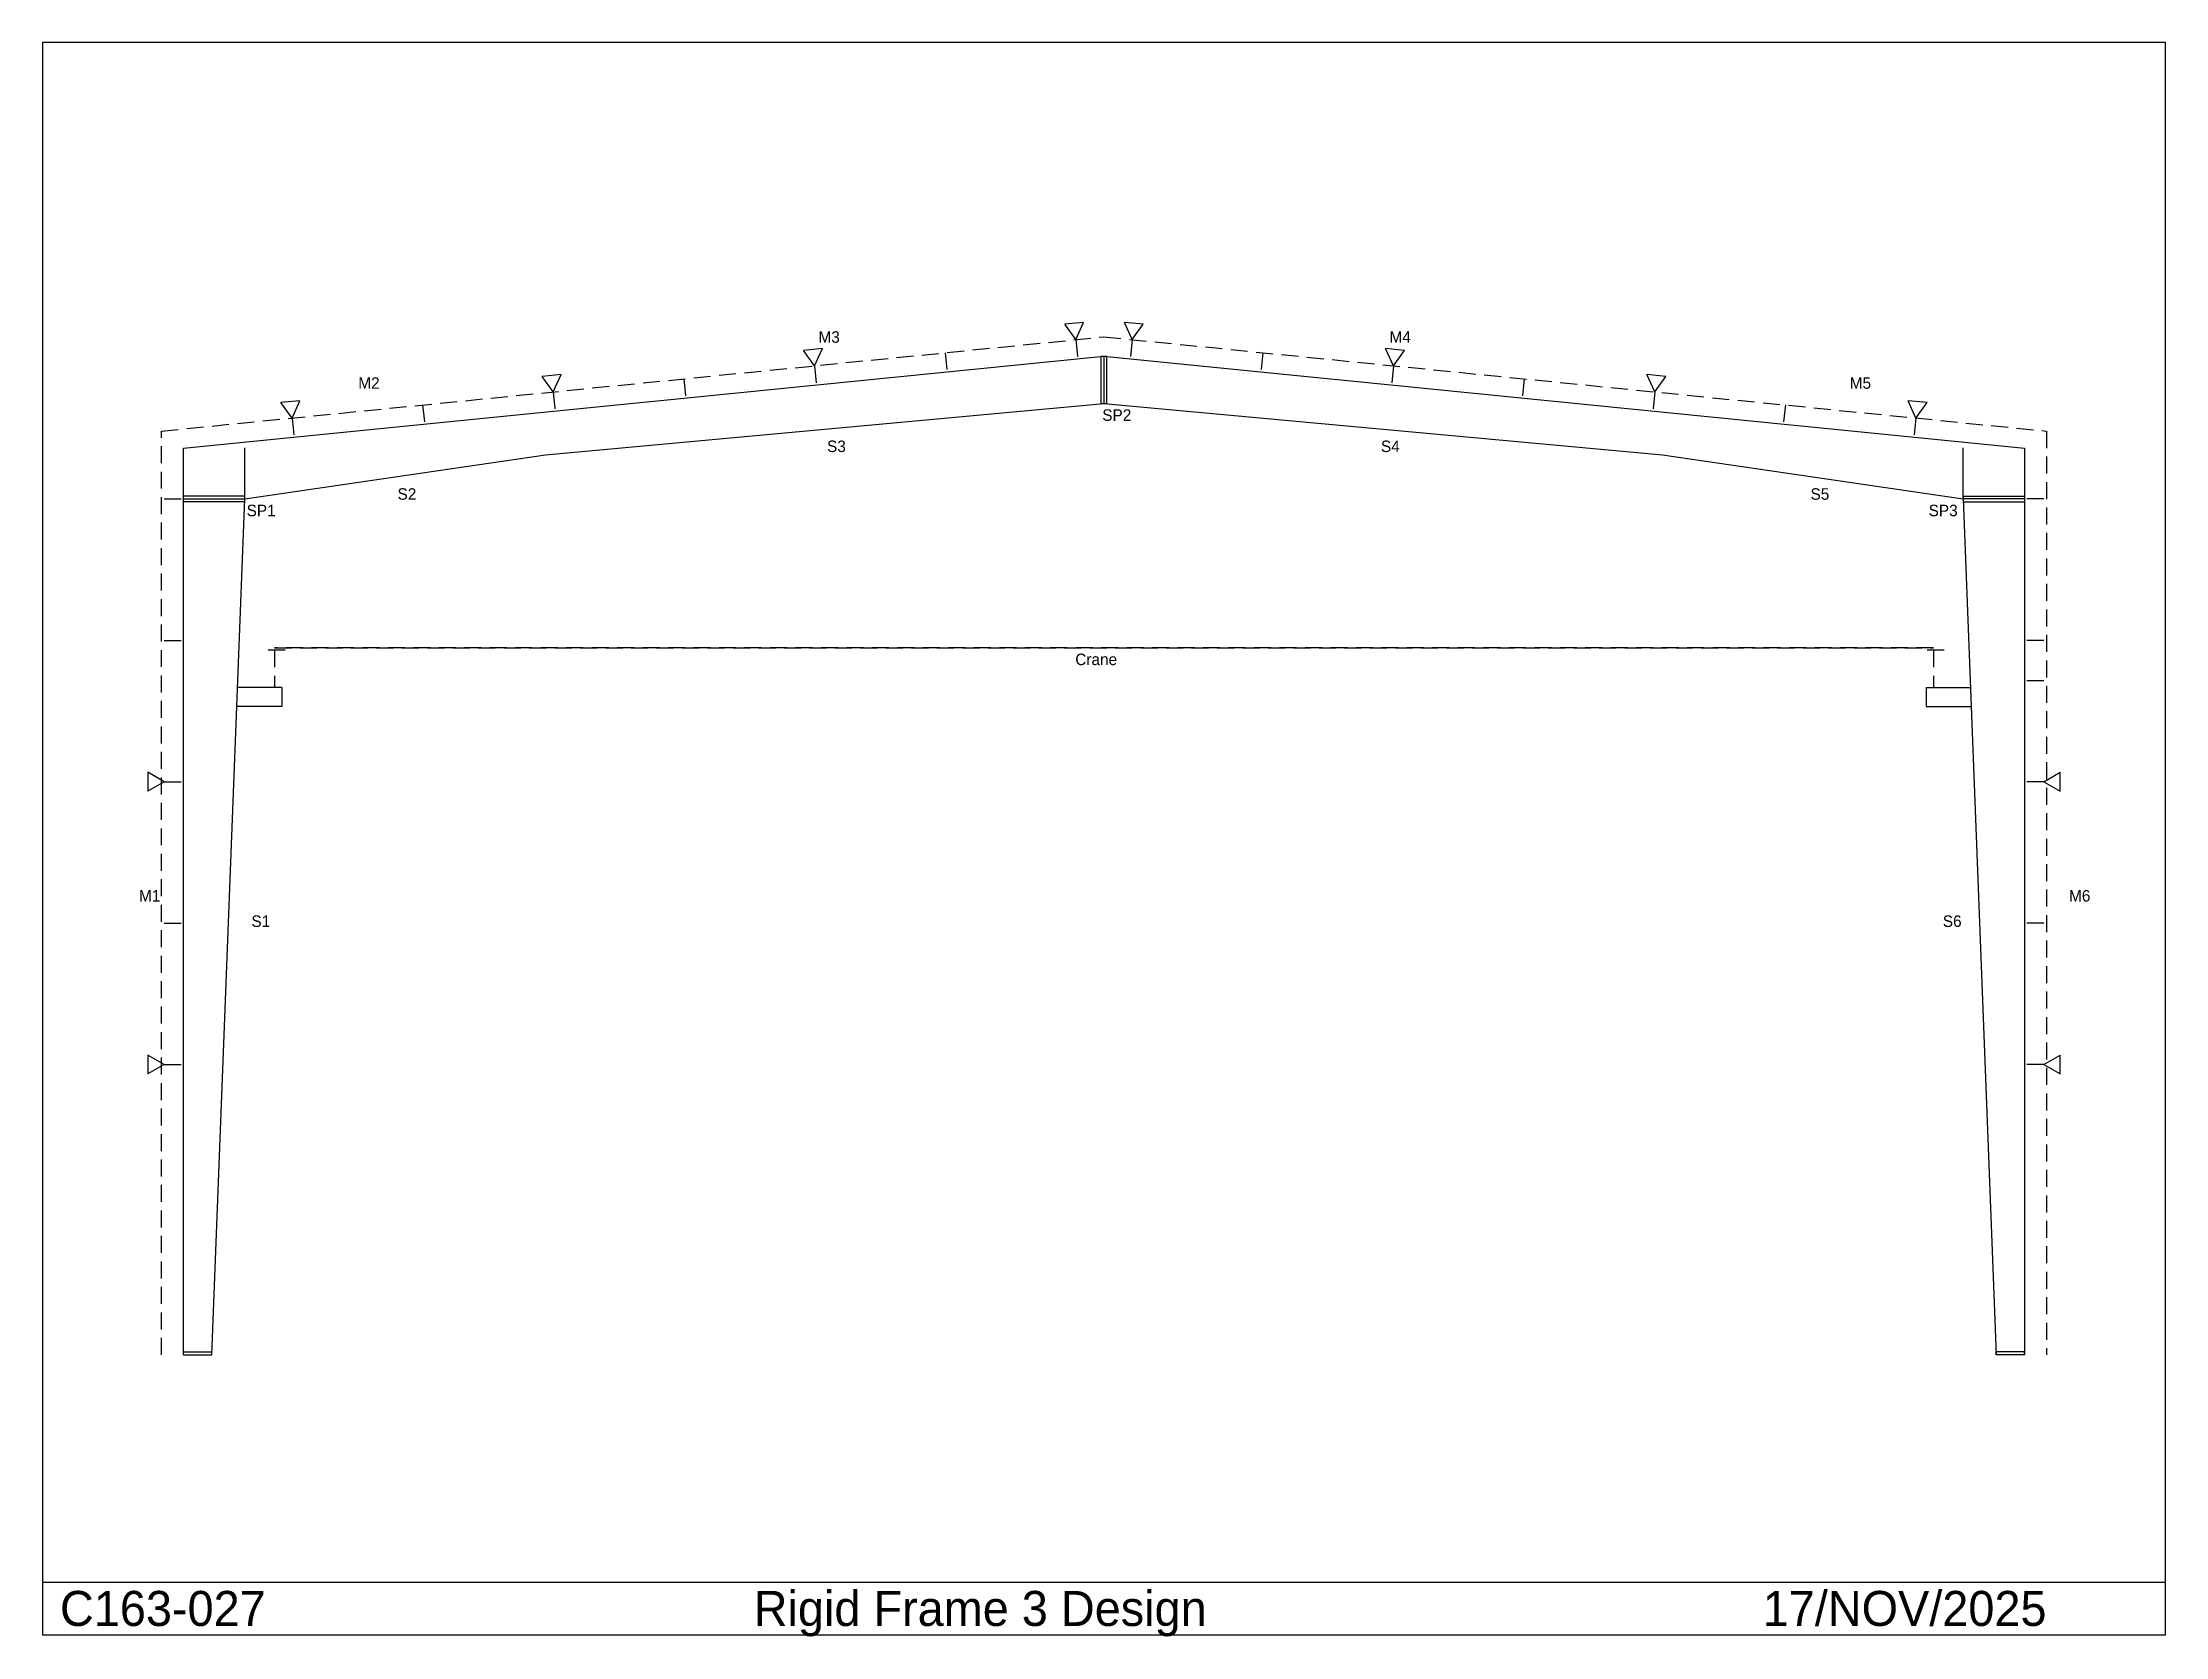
# Model space of a CAD drawing. Extents: x -1262 to 21262, y -2989 to 13923.
import ezdxf

# ---------------------------------------------------------------- set-up
doc = ezdxf.new("R2010")
doc.units = 0
doc.linetypes.add('CONTIN', pattern=[0])
doc.linetypes.add('DASHED', pattern=[270.27, 180.18, -90.09])
doc.layers.get('0').update_dxf_attribs({"linetype": 'CONTIN'})
for name, color, linetype in [('1', 7, 'CONTIN'), ('10', 7, 'CONTIN'), ('16', 7, 'CONTIN'), ('21', 7, 'CONTIN'), ('3', 7, 'CONTIN'), ('5', 5, 'DASHED'), ('8', 5, 'DASHED'), ('9', 7, 'CONTIN')]:
    doc.layers.add(name, color=color, linetype=linetype)

msp = doc.modelspace()

# ---------------------------------------------------------------- linework, layer by layer
for p, q in [((21261.627, 13922.978), (-1261.624, 13922.978)), ((-1261.624, 13922.978), (-1261.624, -2969.461)), ((21261.627, -2969.461), (21261.627, 13922.978)), ((-1261.624, -2412.01), (21261.627, -2412.01)), ((-1261.624, -2969.461), (21261.627, -2969.461))]:
    msp.add_line(p, q)
at = {"layer": '1'}
for p, q in [((236, 9617.578), (10000, 10593.978)), ((10000, 10593.978), (19764, 9617.578)), ((4075.075, 9549.24), (10000, 10091.483)), ((10000, 10091.483), (15924.948, 9549.237)), ((236, 0), (236, 9617.578)), ((886, 9079.585), (4075.075, 9549.24)), ((15924.948, 9549.237), (19114, 9079.585)), ((19764, 9617.578), (19764, 0)), ((536, 0), (886, 9079.585)), ((19114, 9079.585), (19464, 0)), ((236, 0), (536, 0)), ((236, 0), (536, 0)), ((19764, 0), (19464, 0))]:
    msp.add_line(p, q, dxfattribs=at)
at = {"layer": '10'}
for p, q in [((886, 9079.585), (886, 9622.278)), ((19114, 9079.585), (19114, 9622.278)), ((1276.2, 7080), (814.924, 7080)), ((1276.2, 7080), (1276.2, 6876.8)), ((18723.799, 7080), (19185.076, 7080)), ((18723.799, 7080), (18723.799, 6876.8)), ((1276.2, 6876.8), (807.091, 6876.8)), ((18723.799, 6876.8), (19192.908, 6876.8))]:
    msp.add_line(p, q, dxfattribs=at)
at = {"layer": '3'}
for p, q in [((9784.263, 10953.513), (9584.109, 10933.507)), ((9701.514, 10770.151), (9584.109, 10933.507)), ((9701.514, 10770.151), (9784.263, 10953.513)), ((10298.511, 10770.148), (10215.778, 10953.516)), ((10415.93, 10933.491), (10215.778, 10953.516)), ((10298.511, 10770.148), (10415.93, 10933.491)), ((7012.387, 10676.324), (6812.234, 10656.319)), ((6929.638, 10492.964), (6812.234, 10656.319)), ((6929.638, 10492.964), (7012.387, 10676.324)), ((13070.386, 10492.962), (12987.653, 10676.329)), ((13187.805, 10656.305), (12987.653, 10676.329)), ((13070.386, 10492.962), (13187.805, 10656.305)), ((4240.512, 10399.137), (4040.358, 10379.131)), ((4157.763, 10215.776), (4040.358, 10379.131)), ((4157.763, 10215.776), (4240.512, 10399.137)), ((15842.262, 10215.773), (15759.529, 10399.142)), ((15959.681, 10379.117), (15759.529, 10399.142)), ((15842.262, 10215.773), (15959.681, 10379.117)), ((1468.637, 10121.95), (1268.483, 10101.944)), ((1385.888, 9938.59), (1268.483, 10101.944)), ((1385.888, 9938.59), (1468.637, 10121.95)), ((18614.037, 9938.597), (18531.305, 10121.964)), ((18731.455, 10101.94), (18531.305, 10121.964)), ((18614.037, 9938.597), (18731.455, 10101.94)), ((-144.215, 6180.583), (-144.224, 5979.433)), ((30.002, 6080), (-144.215, 6180.583)), ((19969.996, 6080), (20144.223, 6180.568)), ((20144.213, 5979.417), (20144.223, 6180.568)), ((30.002, 6080), (-144.224, 5979.433)), ((19969.996, 6080), (20144.213, 5979.417)), ((-144.216, 3180.584), (-144.225, 2979.433)), ((30.001, 3080), (-144.216, 3180.584)), ((19969.998, 3080), (20144.225, 3180.567)), ((20144.217, 2979.417), (20144.225, 3180.567)), ((30.001, 3080), (-144.225, 2979.433)), ((19969.998, 3080), (20144.217, 2979.417))]:
    msp.add_line(p, q, dxfattribs=at)
at = {"layer": '5'}
for p, q in [((8315.525, 10631.552), (8335.745, 10429.36)), ((9701.514, 10770.151), (9721.733, 10567.96)), ((10298.511, 10770.148), (10278.291, 10567.957)), ((11684.399, 10631.56), (11664.18, 10429.369)), ((6929.638, 10492.964), (6949.857, 10290.772)), ((13070.386, 10492.962), (13050.166, 10290.771)), ((4157.763, 10215.776), (4177.982, 10013.585)), ((5543.75, 10354.375), (5563.969, 10152.184)), ((14456.274, 10354.372), (14436.055, 10152.181)), ((15842.262, 10215.773), (15822.042, 10013.583)), ((1385.888, 9938.59), (1406.107, 9736.397)), ((2771.875, 10077.188), (2792.094, 9874.997)), ((17228.148, 10077.186), (17207.93, 9874.994)), ((18614.037, 9938.597), (18593.816, 9736.404)), ((30.003, 9080), (230.003, 9080)), ((19969.996, 9080), (19769.998, 9080)), ((30.002, 7580), (230.002, 7580)), ((19969.996, 7580), (19769.998, 7580)), ((19969.996, 7150), (19769.998, 7150)), ((30.002, 6080), (230.002, 6080)), ((19969.996, 6080), (19769.998, 6080)), ((30.001, 4580), (230.001, 4580)), ((19969.996, 4580), (19769.998, 4580)), ((30.001, 3080), (230.001, 3080)), ((19969.998, 3080), (19770, 3080))]:
    msp.add_line(p, q, dxfattribs=at)
at = {"layer": '8'}
for p, q in [((0, 9800), (10000, 10800)), ((10000, 10800), (20000, 9800)), ((0, 0), (0, 9800)), ((20000, 9800), (20000, 0)), ((1312.5, 7474.6), (1087.5, 7474.6)), ((1200, 7500), (18800, 7500)), ((18800, 7500), (1200, 7500)), ((1200, 7500), (1200, 7500)), ((1200, 7500), (18800, 7500)), ((18800, 7500), (1200, 7500)), ((1200, 7500), (1200, 7500)), ((1200, 7474.6), (1200, 7080)), ((18912.5, 7474.6), (18687.5, 7474.6)), ((18800, 7500), (18800, 7500)), ((18800, 7500), (18800, 7500)), ((18800, 7474.6), (18800, 7080))]:
    msp.add_line(p, q, dxfattribs=at)
at = {"layer": '9'}
for p, q in [((9969.521, 10593.978), (10030.479, 10593.978)), ((9969.521, 10091.483), (9969.521, 10593.978)), ((10000, 10593.978), (10000, 10091.483)), ((10030.479, 10091.483), (10030.479, 10593.978)), ((9969.521, 10091.483), (10030.479, 10091.483)), ((236, 9049.104), (236, 9110.065)), ((886, 9110.065), (236, 9110.065)), ((236, 9079.585), (886, 9079.585)), ((886, 9049.104), (236, 9049.104)), ((886, 9049.104), (886, 9110.065)), ((19114, 9110.065), (19114, 9049.104)), ((19114, 9110.065), (19764, 9110.065)), ((19764, 9079.585), (19114, 9079.585)), ((19114, 9049.104), (19764, 9049.104)), ((19764, 9110.065), (19764, 9049.104)), ((236, 30.48), (536, 30.48)), ((236, 0), (236, 30.48)), ((236, 0), (536, 0)), ((536, 0), (536, 30.48)), ((19764, 30.48), (19464, 30.48)), ((19464, 0), (19464, 30.48)), ((19764, 0), (19464, 0)), ((19764, 0), (19764, 30.48))]:
    msp.add_line(p, q, dxfattribs=at)

# ---------------------------------------------------------------- texts
for s, p in [('C163-027', (-1075.807, -2876.553)), ('Rigid Frame 3 Design', (6283.665, -2876.553)), ('17/NOV/2025', (16987.84, -2876.553))]:
    msp.add_text(s, height=371.634).set_placement(p)
at = {"layer": '16'}
for s, p in [('M3', (6970.985, 10737.129)), ('M4', (13029.026, 10737.128)), ('M2', (2088.986, 10248.93)), ('M5', (17911.025, 10248.929)), ('SP2', (9981.802, 9908.604)), ('S3', (7061.8, 9577.731)), ('S4', (12938.211, 9577.73)), ('SP1', (904.197, 8896.705)), ('S2', (2504.8, 9071.782)), ('S5', (17495.211, 9071.781)), ('SP3', (18748.24, 8896.705)), ('M1', (-237.84, 4808.789)), ('M6', (20237.84, 4808.789)), ('S1', (954.84, 4539.792)), ('S6', (18898.855, 4539.792))]:
    msp.add_text(s, height=121.92, dxfattribs=at).set_placement(p)
at = {"layer": '21'}
msp.add_text('Crane', height=121.92, dxfattribs=at).set_placement((9695.199, 7317.12))
msp.add_text('Crane', height=121.92, dxfattribs=at).set_placement((9695.199, 7317.12))

doc.saveas('drawing.dxf')
